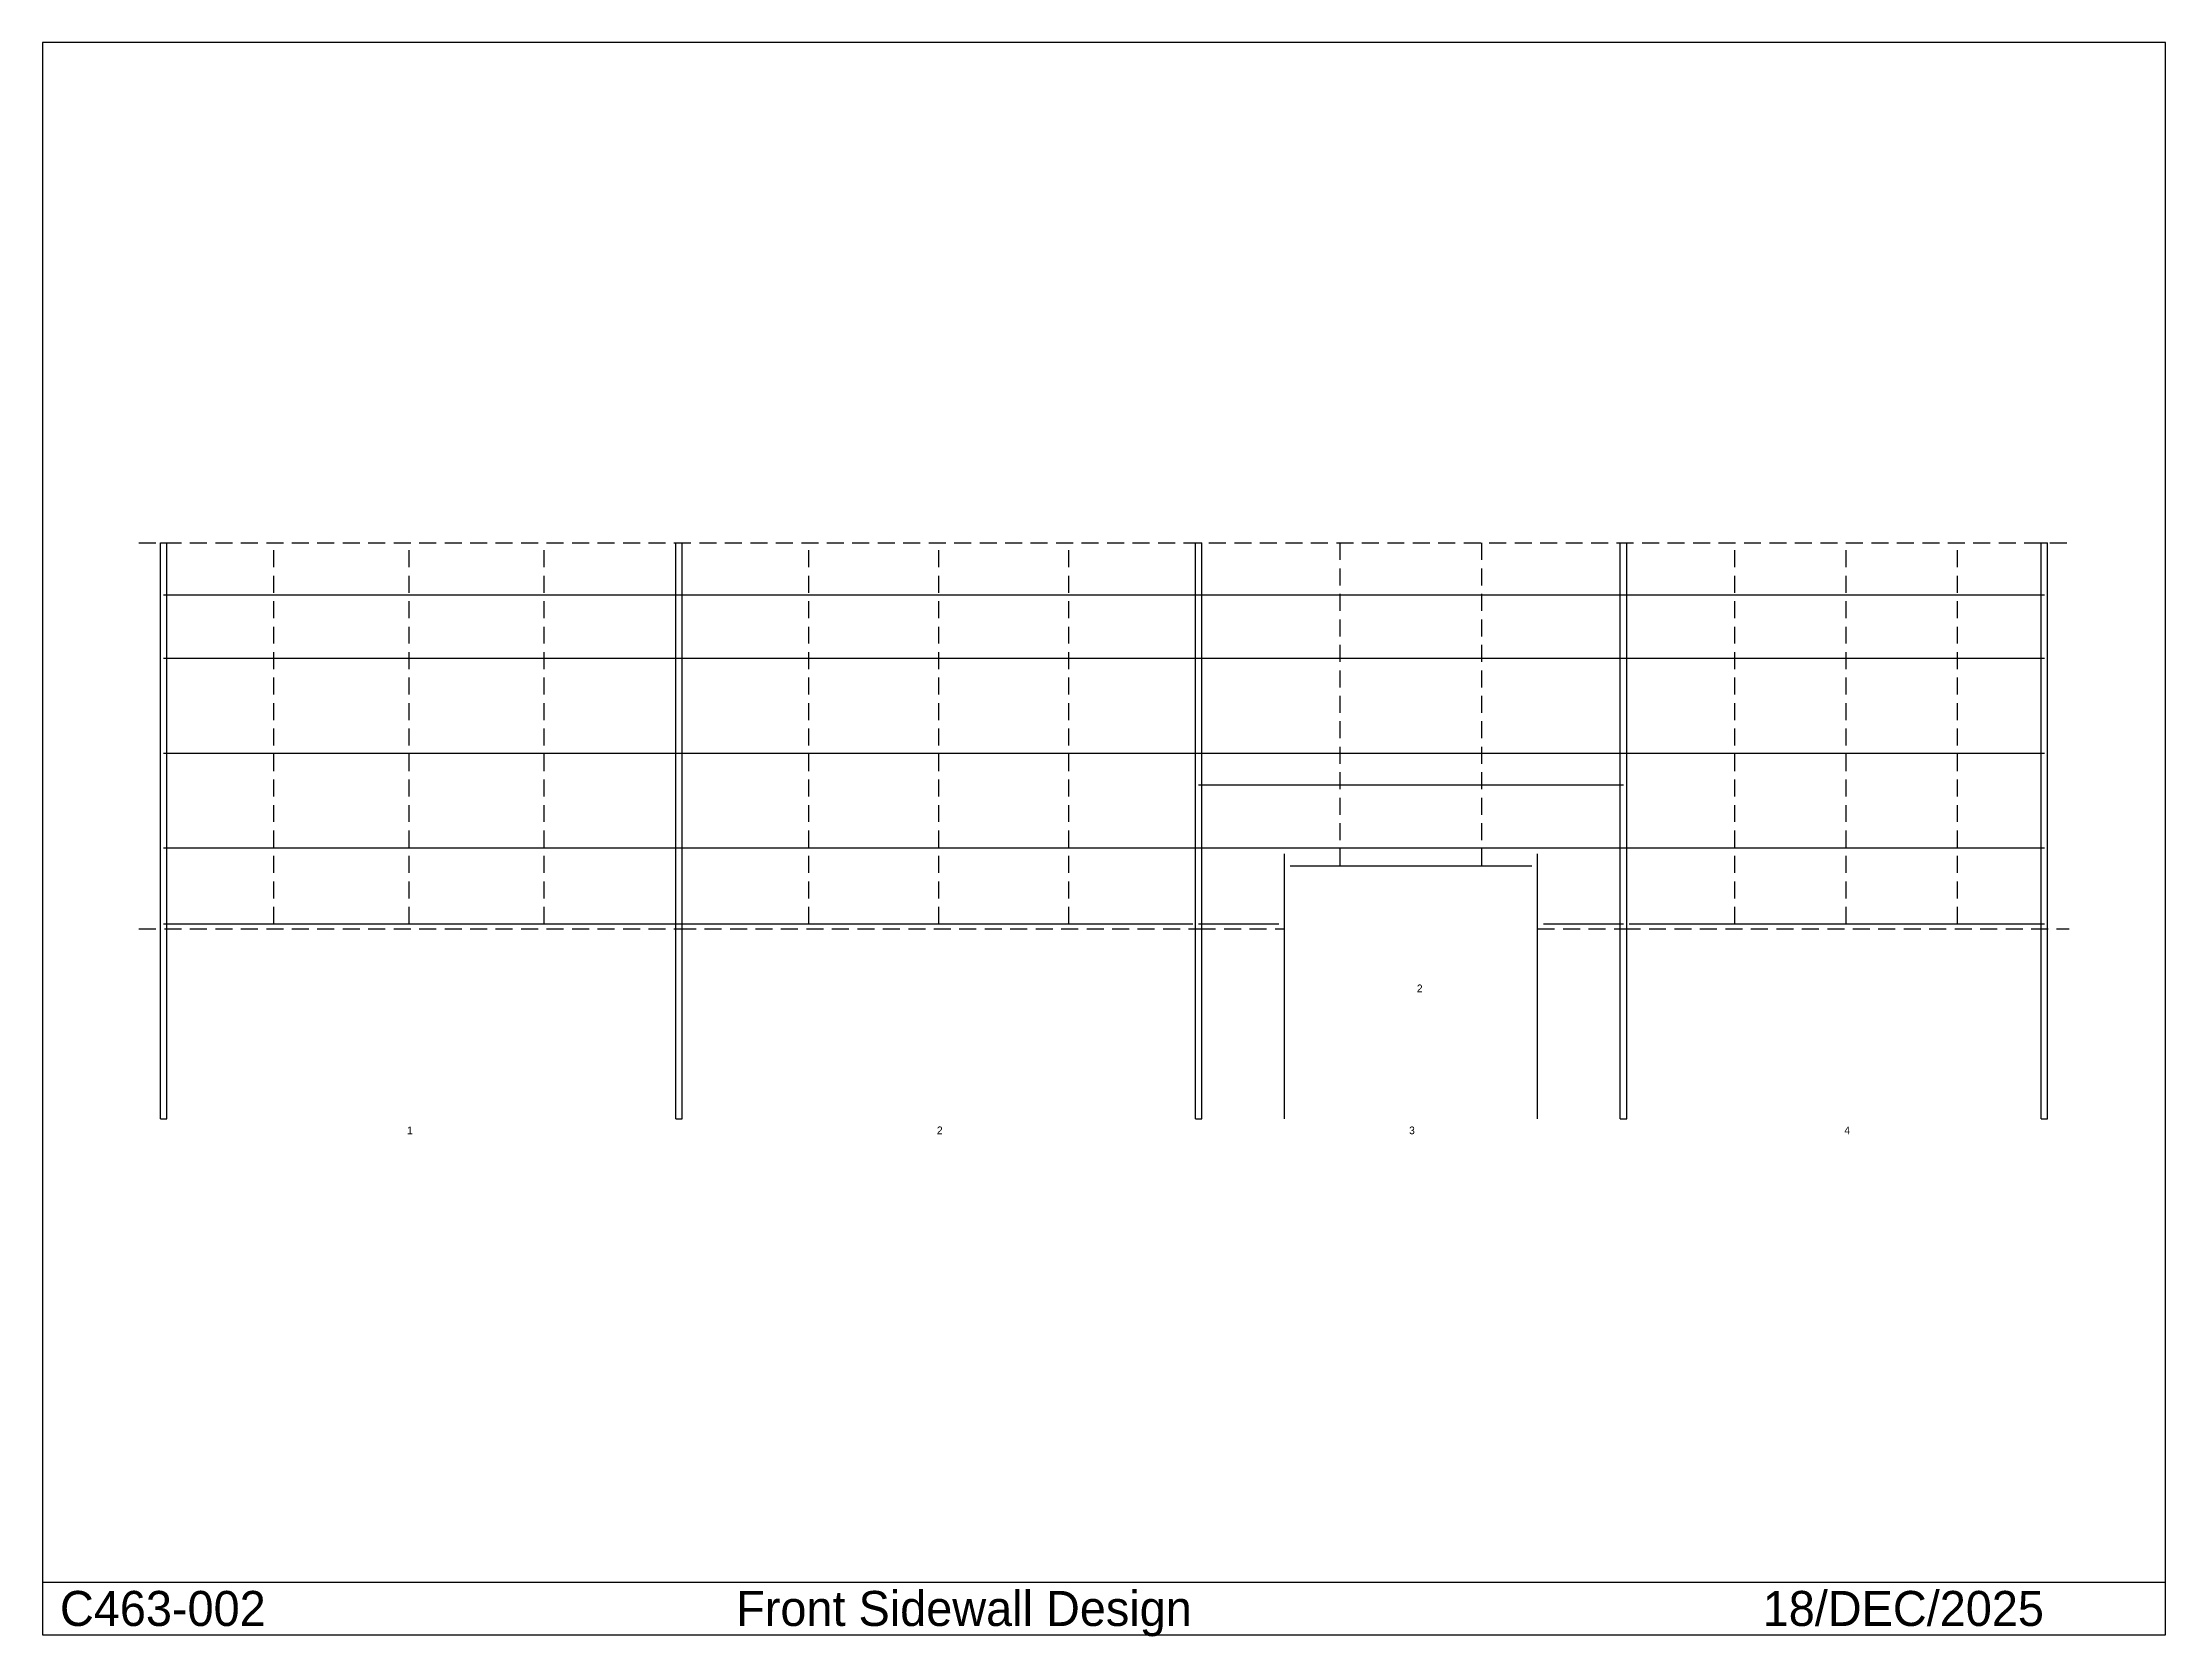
# Model space of a CAD drawing. Extents: x -1525 to 32025, y -8182 to 17009.
import ezdxf

# ---------------------------------------------------------------- set-up
doc = ezdxf.new("R2010")
doc.units = 0
doc.linetypes.add('CONTIN', pattern=[0])
doc.linetypes.add('DASHED', pattern=[402.6, 268.4, -134.2])
doc.layers.get('0').update_dxf_attribs({"linetype": 'CONTIN'})
for name, color, linetype in [('2', 7, 'CONTIN'), ('21', 7, 'CONTIN'), ('4', 5, 'CONTIN'), ('6', 5, 'DASHED'), ('8', 5, 'DASHED')]:
    doc.layers.add(name, color=color, linetype=linetype)

msp = doc.modelspace()

# ---------------------------------------------------------------- linework, layer by layer
for p, q in [((32025, 17009.33), (-1525, 17009.33)), ((-1525, 17009.33), (-1525, -8153.17)), ((32025, -8153.17), (32025, 17009.33)), ((-1525, -7322.808), (32025, -7322.808)), ((-1525, -8153.17), (32025, -8153.17))]:
    msp.add_line(p, q)
at = {"layer": '2'}
for p, q in [((390, 8280), (8535, 8280)), ((8535, 8280), (16745, 8280)), ((16745, 8280), (23460, 8280)), ((23460, 8280), (30110, 8280)), ((390, 7280), (8535, 7280)), ((8535, 7280), (16745, 7280)), ((16745, 7280), (23460, 7280)), ((23460, 7280), (30110, 7280)), ((390, 5780), (8535, 5780)), ((8535, 5780), (16745, 5780)), ((16745, 5780), (23460, 5780)), ((23460, 5780), (30110, 5780)), ((16745, 5280), (23460, 5280)), ((390, 4280), (8535, 4280)), ((8535, 4280), (16745, 4280)), ((16745, 4280), (23460, 4280)), ((18103, 0), (18103, 4188.56)), ((22102.998, 0), (22102.998, 4188.56)), ((23460, 4280), (30110, 4280)), ((18194.439, 4000), (22011.559, 4000)), ((390, 3080), (8535, 3080)), ((8535, 3080), (16653.561, 3080)), ((16745, 3080), (18011.561, 3080)), ((22194.439, 3080), (23460, 3080)), ((23551.441, 3080), (30110, 3080))]:
    msp.add_line(p, q, dxfattribs=at)
at = {"layer": '4'}
for p, q in [((339.2, 0), (339.2, 9100)), ((339.2, 9100), (440.8, 9100)), ((440.8, 0), (440.8, 9100)), ((8484.2, 0), (8484.2, 9100)), ((8484.2, 9100), (8585.8, 9100)), ((8585.8, 0), (8585.8, 9100)), ((16694.199, 0), (16694.199, 9100)), ((16694.199, 9100), (16795.801, 9100)), ((16795.801, 0), (16795.801, 9100)), ((23409.201, 0), (23409.201, 9100)), ((23409.201, 9100), (23510.799, 9100)), ((23510.799, 0), (23510.799, 9100)), ((30059.201, 0), (30059.201, 9100)), ((30059.201, 9100), (30160.799, 9100)), ((30160.799, 0), (30160.799, 9100)), ((339.2, 0), (440.8, 0)), ((8484.2, 0), (8585.8, 0)), ((16694.199, 0), (16795.801, 0)), ((23409.201, 0), (23510.799, 0)), ((30059.201, 0), (30160.799, 0))]:
    msp.add_line(p, q, dxfattribs=at)
at = {"layer": '6'}
for p, q in [((2133.75, 3080), (2133.75, 9100)), ((4267.5, 3080), (4267.5, 9100)), ((6401.25, 3080), (6401.25, 9100)), ((10587.5, 3080), (10587.5, 9100)), ((12640, 3080), (12640, 9100)), ((14692.5, 3080), (14692.5, 9100)), ((18983.334, 4000), (18983.334, 9100)), ((21221.666, 4000), (21221.666, 9100)), ((25220, 3080), (25220, 9100)), ((26979.998, 3080), (26979.998, 9100)), ((28740, 3080), (28740, 9100))]:
    msp.add_line(p, q, dxfattribs=at)
at = {"layer": '8'}
for p, q in [((0, 9100), (30500, 9100)), ((0, 3000), (8535, 3000)), ((8535, 3000), (16745, 3000)), ((16745, 3000), (18103, 3000)), ((22102.998, 3000), (23460, 3000)), ((23460, 3000), (30500, 3000))]:
    msp.add_line(p, q, dxfattribs=at)

# ---------------------------------------------------------------- texts
for s, p in [('C463-002', (-1248.212, -8014.776)), ('Front Sidewall Design', (9437.463, -8014.776)), ('18/DEC/2025', (25658.887, -8014.776))]:
    msp.add_text(s, height=553.575).set_placement(p)
at = {"layer": '21'}
for s, p in [('  2', (20103, 2000)), ('  1', (4145.58, -243.84)), ('  2', (12518.08, -243.84)), ('  3', (19980.58, -243.84)), ('  4', (26858.078, -243.84))]:
    msp.add_text(s, height=121.92, dxfattribs=at).set_placement(p)

doc.saveas('drawing.dxf')
